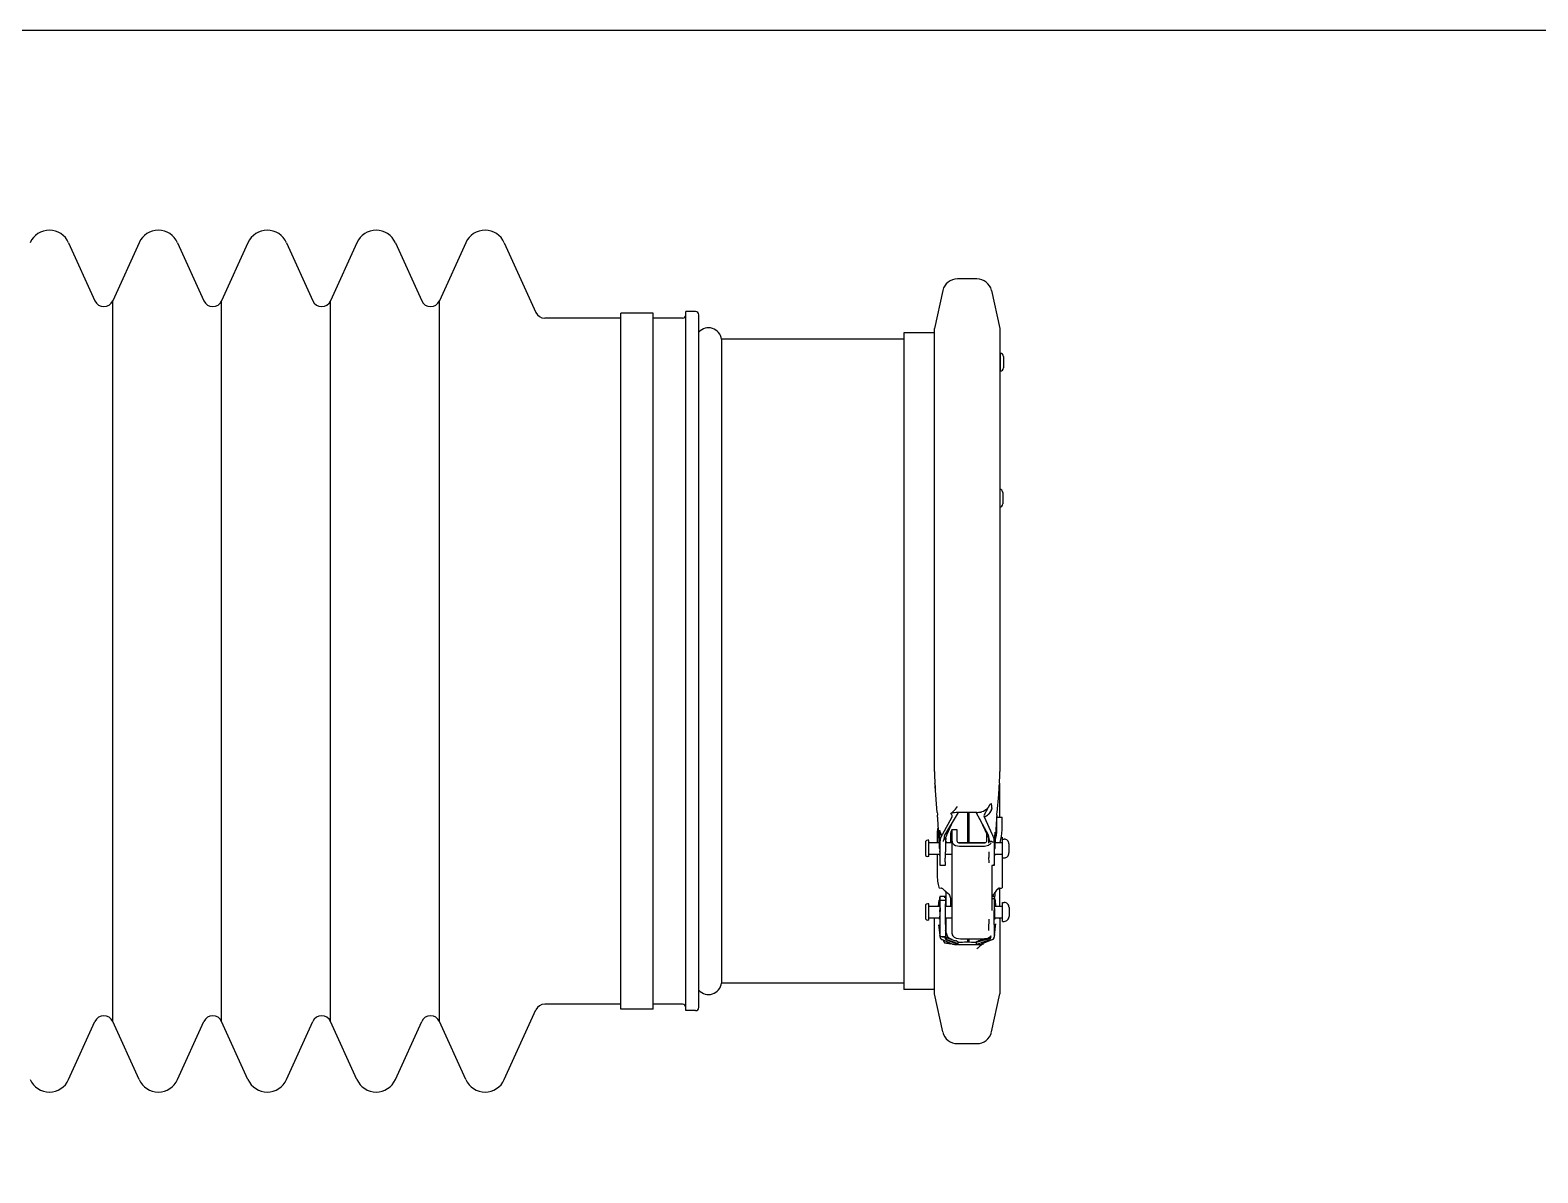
# Model space of a CAD drawing. Header units: millimetres. Extents: x 239 to 3500, y 0 to 2475.
# Drawn here: x 2291.2 to 2662.1, y 1354.4 to 1635.6 of the extents above; entities that cross this region are included whole.
import ezdxf

# ---------------------------------------------------------------- set-up
doc = ezdxf.new("R2010")
doc.units = ezdxf.units.MM
doc.header["$LTSCALE"] = 192.5
doc.layers.get('0').update_dxf_attribs({"linetype": 'CONTINUOUS'})

msp = doc.modelspace()

# ---------------------------------------------------------------- linework, layer by layer
at = {"linetype": 'Continuous'}
for p, q in [((2300.636, 1583.259), (2307.112, 1568.953)), ((2317.962, 1583.259), (2311.485, 1568.953)), ((2327.436, 1583.259), (2333.912, 1568.953)), ((2344.762, 1583.259), (2338.285, 1568.953)), ((2354.236, 1583.259), (2360.712, 1568.953)), ((2371.562, 1583.259), (2365.085, 1568.953)), ((2381.036, 1583.259), (2387.512, 1568.953)), ((2398.362, 1583.259), (2391.885, 1568.953)), ((2407.836, 1583.259), (2415.603, 1566.103)), ((2524.127, 1574.356), (2519.313, 1574.356)), ((2515.719, 1571.467), (2513.67, 1562.151)), ((2527.721, 1571.467), (2529.77, 1562.151)), ((2311.485, 1391.634), (2311.485, 1568.953)), ((2338.285, 1391.634), (2338.285, 1568.953)), ((2365.085, 1391.634), (2365.085, 1568.953)), ((2391.885, 1391.634), (2391.885, 1568.953)), ((2444.499, 1565.893), (2436.499, 1565.893)), ((2436.499, 1394.693), (2436.499, 1565.893)), ((2444.499, 1394.693), (2444.499, 1565.893)), ((2454.899, 1566.293), (2452.499, 1566.293)), ((2452.499, 1394.293), (2452.499, 1566.293)), ((2436.499, 1564.693), (2417.789, 1564.693)), ((2451.699, 1564.693), (2444.499, 1564.693)), ((2455.699, 1395.096), (2455.699, 1565.492)), ((2513.67, 1453.132), (2513.67, 1562.151)), ((2529.77, 1562.151), (2529.77, 1453.116)), ((2506.099, 1559.493), (2461.277, 1559.493)), ((2461.277, 1559.493), (2461.277, 1401.093)), ((2513.67, 1561.093), (2506.099, 1561.093)), ((2506.099, 1561.093), (2506.099, 1399.511)), ((2529.876, 1556.053), (2529.876, 1551.661)), ((2530.676, 1555.249), (2530.676, 1552.458)), ((2530.516, 1521.769), (2530.516, 1518.971)), ((2513.822, 1449.725), (2513.826, 1449.527)), ((2514.375, 1443.045), (2513.826, 1449.527)), ((2529.074, 1443.054), (2529.497, 1447.506)), ((2529.77, 1441.882), (2529.77, 1450.242)), ((2527.8, 1444.123), (2527.802, 1444.133)), ((2514.44, 1442.276), (2514.429, 1442.371)), ((2514.854, 1436.025), (2514.491, 1441.508)), ((2517.954, 1441.905), (2515.57, 1437.585)), ((2519.48, 1443.082), (2516.17, 1437.509)), ((2516.741, 1437.545), (2518.28, 1440.967)), ((2524.127, 1443.082), (2519.313, 1443.082)), ((2521.832, 1443.082), (2521.832, 1435.649)), ((2522.099, 1443.082), (2522.099, 1435.649)), ((2526.943, 1437.509), (2523.96, 1443.082)), ((2526.728, 1437.444), (2524.996, 1441.126)), ((2525.899, 1441.97), (2527.914, 1437.654)), ((2528.948, 1441.49), (2528.59, 1436.091)), ((2529.019, 1441.882), (2530.299, 1441.882)), ((2529.019, 1438.748), (2529.019, 1441.613)), ((2530.299, 1438.748), (2530.299, 1441.882)), ((2511.45, 1435.928), (2511.45, 1432.495)), ((2512.25, 1436.209), (2512.059, 1436.209)), ((2512.25, 1432.209), (2512.25, 1436.202)), ((2514.376, 1438.443), (2514.376, 1435.649)), ((2514.65, 1439.112), (2514.513, 1439.112)), ((2514.728, 1437.92), (2514.817, 1436.45)), ((2514.817, 1436.45), (2514.844, 1435.941)), ((2514.935, 1437.725), (2514.94, 1437.677)), ((2514.94, 1437.677), (2514.949, 1437.574)), ((2515.031, 1436.625), (2515.006, 1436.91)), ((2515.08, 1433.396), (2515.08, 1436.04)), ((2515.502, 1437.464), (2515.481, 1437.428)), ((2515.522, 1437.5), (2515.502, 1437.464)), ((2515.92, 1436.281), (2515.9, 1436.157)), ((2516.025, 1436.905), (2515.961, 1436.529)), ((2516.046, 1437.03), (2516.025, 1436.905)), ((2516.046, 1437.509), (2516.17, 1437.509)), ((2516.36, 1435.752), (2516.36, 1433.396)), ((2516.595, 1435.829), (2516.42, 1436.814)), ((2516.499, 1436.791), (2516.499, 1436.369)), ((2517.598, 1437.796), (2517.598, 1435.649)), ((2518.019, 1438.798), (2518.017, 1438.801)), ((2519.298, 1438.8), (2518.017, 1438.8)), ((2518.019, 1413.186), (2518.019, 1438.786)), ((2519.299, 1438.798), (2519.298, 1438.801)), ((2519.299, 1435.964), (2519.299, 1438.798)), ((2526.499, 1437.932), (2526.499, 1435.964)), ((2526.943, 1437.509), (2527.068, 1437.509)), ((2527.08, 1435.487), (2527.08, 1435.856)), ((2527.109, 1436.739), (2527.088, 1436.858)), ((2527.21, 1436.146), (2527.19, 1436.264)), ((2527.719, 1435.883), (2527.779, 1435.877)), ((2527.779, 1435.877), (2527.841, 1435.87)), ((2527.841, 1435.87), (2528.234, 1435.831)), ((2528.234, 1435.831), (2528.36, 1435.818)), ((2528.36, 1435.818), (2528.36, 1433.369)), ((2528.382, 1436.365), (2528.361, 1436.106)), ((2528.424, 1436.856), (2528.382, 1436.365)), ((2528.391, 1436.458), (2528.414, 1436.743)), ((2528.414, 1436.743), (2528.424, 1436.856)), ((2528.449, 1437.15), (2528.424, 1436.856)), ((2528.608, 1436.151), (2528.627, 1436.517)), ((2528.627, 1436.517), (2528.718, 1438.023)), ((2530.299, 1436.976), (2530.299, 1435.649)), ((2530.41, 1436.529), (2530.81, 1436.529)), ((2530.41, 1431.889), (2530.41, 1436.529)), ((2512.25, 1432.209), (2512.059, 1432.209)), ((2512.25, 1435.649), (2514.853, 1435.649)), ((2512.25, 1432.769), (2514.979, 1432.769)), ((2514.376, 1432.769), (2514.376, 1427.007)), ((2514.958, 1434.05), (2514.962, 1433.914)), ((2514.962, 1433.914), (2514.964, 1433.853)), ((2514.964, 1433.853), (2514.966, 1433.757)), ((2514.966, 1433.757), (2514.97, 1433.593)), ((2514.976, 1433.3), (2514.979, 1433.162)), ((2514.979, 1433.162), (2514.986, 1432.818)), ((2514.986, 1432.819), (2514.986, 1432.769)), ((2514.993, 1432.498), (2514.993, 1432.525)), ((2514.994, 1432.43), (2514.993, 1432.498)), ((2516.358, 1432.769), (2518.019, 1432.769)), ((2516.36, 1435.649), (2518.019, 1435.649)), ((2519.516, 1435.649), (2526.282, 1435.649)), ((2525.699, 1435.498), (2520.099, 1435.498)), ((2520.099, 1434.754), (2525.699, 1434.754)), ((2528.447, 1432.502), (2528.446, 1432.429)), ((2528.453, 1432.767), (2528.461, 1433.162)), ((2528.461, 1433.162), (2528.464, 1433.3)), ((2528.464, 1433.3), (2528.468, 1433.509)), ((2528.468, 1433.509), (2528.47, 1433.596)), ((2528.47, 1433.596), (2528.474, 1433.76)), ((2528.474, 1433.76), (2528.476, 1433.855)), ((2528.476, 1433.855), (2528.478, 1433.915)), ((2528.478, 1433.915), (2528.482, 1434.057)), ((2528.552, 1432.769), (2530.41, 1432.769)), ((2528.561, 1435.649), (2530.41, 1435.649)), ((2530.299, 1432.769), (2530.299, 1424.479)), ((2532.01, 1435.328), (2532.01, 1433.093)), ((2516.338, 1430), (2515.058, 1430)), ((2527.104, 1430.847), (2527.102, 1430.979)), ((2527.105, 1430.698), (2527.104, 1430.847)), ((2528.382, 1429.973), (2527.779, 1429.973)), ((2527.779, 1429.973), (2527.779, 1418.902)), ((2530.41, 1431.889), (2530.81, 1431.889)), ((2514.707, 1420.029), (2514.861, 1421.464)), ((2514.896, 1424.476), (2515.341, 1424.467)), ((2516.306, 1422.381), (2515.026, 1422.381)), ((2515.08, 1421.486), (2516.36, 1421.486)), ((2516.499, 1423.54), (2516.499, 1420.029)), ((2517.598, 1421.935), (2517.598, 1420.029)), ((2528.412, 1422.399), (2527.779, 1422.399)), ((2528.36, 1421.784), (2527.779, 1421.784)), ((2528.508, 1423.378), (2528.508, 1422.399)), ((2528.577, 1421.482), (2528.733, 1420.029)), ((2529.77, 1420.029), (2529.77, 1424.466)), ((2530.425, 1420.909), (2530.825, 1420.909)), ((2530.425, 1416.269), (2530.425, 1420.909)), ((2511.465, 1420.308), (2511.465, 1416.871)), ((2512.265, 1420.589), (2512.074, 1420.589)), ((2512.265, 1416.589), (2512.265, 1420.575)), ((2512.265, 1420.029), (2514.957, 1420.029)), ((2512.265, 1417.149), (2514.979, 1417.149)), ((2516.333, 1417.149), (2518.019, 1417.149)), ((2516.344, 1420.029), (2518.019, 1420.029)), ((2516.499, 1417.149), (2516.499, 1413.676)), ((2528.382, 1419.396), (2528.385, 1419.134)), ((2528.385, 1419.134), (2528.386, 1418.912)), ((2528.461, 1417.543), (2528.459, 1417.619)), ((2528.461, 1417.149), (2530.425, 1417.149)), ((2528.483, 1420.029), (2530.425, 1420.029)), ((2532.025, 1419.709), (2532.025, 1417.47)), ((2512.265, 1416.589), (2512.074, 1416.589)), ((2513.67, 1398.401), (2513.67, 1415.979)), ((2514.685, 1415.415), (2514.91, 1413.538)), ((2515.08, 1412.505), (2515.08, 1414.007)), ((2516.36, 1414.007), (2516.36, 1412.482)), ((2516.857, 1412.661), (2516.391, 1413.981)), ((2527.104, 1416.516), (2527.105, 1416.765)), ((2528.36, 1413.99), (2528.36, 1412.373)), ((2528.371, 1415.29), (2528.369, 1415.087)), ((2528.374, 1415.533), (2528.371, 1415.29)), ((2528.505, 1413.437), (2528.5, 1413.402)), ((2528.553, 1413.807), (2528.56, 1413.87)), ((2529.77, 1415.969), (2529.77, 1398.401)), ((2530.425, 1416.269), (2530.825, 1416.269)), ((2514.972, 1413.125), (2515.017, 1412.806)), ((2515.017, 1412.806), (2515.01, 1412.851)), ((2515.079, 1412.34), (2515.073, 1412.387)), ((2515.206, 1412.498), (2515.08, 1412.505)), ((2515.599, 1412.473), (2515.206, 1412.498)), ((2517.541, 1410.908), (2515.526, 1411.775)), ((2515.721, 1412.466), (2515.599, 1412.473)), ((2516.337, 1412.449), (2516.362, 1412.22)), ((2516.362, 1412.22), (2516.359, 1412.278)), ((2516.496, 1411.785), (2516.372, 1411.785)), ((2516.496, 1411.785), (2519.48, 1410.542)), ((2516.707, 1412.205), (2518.875, 1411.501)), ((2516.712, 1411.834), (2519.48, 1410.787)), ((2516.916, 1412.453), (2516.921, 1412.445)), ((2516.927, 1412.437), (2516.933, 1412.428)), ((2516.94, 1412.419), (2516.947, 1412.408)), ((2516.955, 1412.398), (2516.962, 1412.386)), ((2516.962, 1412.386), (2516.989, 1412.347)), ((2519.48, 1410.542), (2519.48, 1411.16)), ((2519.48, 1410.542), (2524.127, 1410.542)), ((2520.099, 1411.976), (2525.699, 1411.976)), ((2521.832, 1411.976), (2521.832, 1411.237)), ((2522.099, 1411.976), (2522.099, 1411.237)), ((2526.699, 1411.86), (2523.96, 1411.095)), ((2523.96, 1410.542), (2527.269, 1411.785)), ((2523.96, 1411.143), (2523.96, 1410.542)), ((2526.701, 1412.012), (2524.567, 1411.461)), ((2525.486, 1410.843), (2527.87, 1411.775)), ((2526.329, 1411.173), (2526.27, 1411.15)), ((2527.393, 1411.785), (2527.269, 1411.785)), ((2527.56, 1412.375), (2527.57, 1412.411)), ((2527.898, 1411.786), (2527.908, 1411.79)), ((2527.948, 1411.807), (2527.959, 1411.812)), ((2528.355, 1412.291), (2528.36, 1412.373)), ((2528.447, 1413.02), (2528.432, 1412.912)), ((2528.434, 1412.924), (2528.482, 1413.265)), ((2528.44, 1412.904), (2528.462, 1413.062)), ((2528.462, 1413.062), (2528.502, 1413.351)), ((2506.099, 1401.093), (2461.277, 1401.093)), ((2513.67, 1399.493), (2506.099, 1399.493)), ((2436.499, 1395.893), (2417.789, 1395.893)), ((2451.699, 1395.893), (2444.499, 1395.893)), ((2515.719, 1389.086), (2513.67, 1398.401)), ((2527.721, 1389.085), (2529.77, 1398.401)), ((2300.636, 1377.328), (2307.112, 1391.634)), ((2317.962, 1377.328), (2311.485, 1391.634)), ((2327.436, 1377.328), (2333.912, 1391.634)), ((2344.762, 1377.328), (2338.285, 1391.634)), ((2354.236, 1377.328), (2360.712, 1391.634)), ((2371.562, 1377.328), (2365.085, 1391.634)), ((2381.036, 1377.328), (2387.512, 1391.634)), ((2398.362, 1377.328), (2391.885, 1391.634)), ((2407.836, 1377.328), (2415.603, 1394.483)), ((2444.499, 1394.693), (2436.499, 1394.693)), ((2454.899, 1394.293), (2452.499, 1394.293)), ((2519.313, 1386.196), (2524.127, 1386.196))]:
    msp.add_line(p, q, dxfattribs=at)
msp.add_lwpolyline([(1919.569, 1635.564), (3178.721, 1635.564), (3178.721, 153.229), (1919.569, 153.229)], close=True)
for points in [[(2513.879, 1448.865), (2513.889, 1448.77), (2513.902, 1448.63)], [(2527.787, 1444.056), (2527.789, 1444.066), (2527.791, 1444.075)], [(2527.794, 1444.095), (2527.796, 1444.104), (2527.798, 1444.114)], [(2525.005, 1441.13), (2524.95, 1441.235), (2524.893, 1441.348), (2524.837, 1441.465), (2524.831, 1441.477)], [(2515.57, 1437.585), (2515.56, 1437.569), (2515.551, 1437.552), (2515.542, 1437.534), (2515.532, 1437.517)], [(2516.138, 1437.451), (2516.13, 1437.433), (2516.12, 1437.41), (2516.113, 1437.392), (2516.111, 1437.382), (2516.112, 1437.376), (2516.116, 1437.376)], [(2516.152, 1437.465), (2516.149, 1437.465), (2516.144, 1437.46), (2516.138, 1437.451)], [(2526.961, 1437.474), (2526.958, 1437.475), (2526.958, 1437.469)], [(2526.988, 1437.39), (2526.993, 1437.385), (2526.994, 1437.387), (2526.992, 1437.397), (2526.985, 1437.418), (2526.974, 1437.445), (2526.965, 1437.466), (2526.961, 1437.474)], [(2514.993, 1432.424), (2515.009, 1431.902), (2515.021, 1431.435)], [(2528.43, 1431.87), (2528.433, 1432.001), (2528.446, 1432.424)], [(2514.91, 1413.538), (2514.935, 1413.339), (2514.961, 1413.143), (2514.987, 1412.958), (2515.017, 1412.742)], [(2528.502, 1413.351), (2528.522, 1413.503), (2528.542, 1413.658), (2528.779, 1415.629)], [(2516.451, 1411.814), (2516.447, 1411.815), (2516.446, 1411.814), (2516.448, 1411.812), (2516.455, 1411.807), (2516.466, 1411.8), (2516.475, 1411.795), (2516.479, 1411.793)], [(2516.479, 1411.793), (2516.482, 1411.793), (2516.481, 1411.794)], [(2516.933, 1412.456), (2516.924, 1412.479), (2516.888, 1412.576), (2516.857, 1412.661)], [(2516.897, 1412.479), (2516.896, 1412.479), (2516.897, 1412.479), (2516.898, 1412.477), (2516.9, 1412.474), (2516.903, 1412.47), (2516.907, 1412.465), (2516.911, 1412.459)], [(2518.045, 1411.77), (2518.005, 1411.783), (2517.961, 1411.798), (2517.912, 1411.816), (2517.858, 1411.835), (2517.802, 1411.857), (2517.743, 1411.881), (2517.682, 1411.907), (2517.621, 1411.935), (2517.561, 1411.965), (2517.502, 1411.997), (2517.443, 1412.03), (2517.383, 1412.066), (2517.323, 1412.105), (2517.268, 1412.142), (2517.217, 1412.179), (2517.17, 1412.216), (2517.127, 1412.25), (2517.088, 1412.283), (2517.054, 1412.314), (2517.024, 1412.342), (2516.998, 1412.367), (2516.976, 1412.389), (2516.958, 1412.409), (2516.942, 1412.426), (2516.93, 1412.44), (2516.919, 1412.452), (2516.911, 1412.461), (2516.905, 1412.468), (2516.901, 1412.473), (2516.898, 1412.477), (2516.898, 1412.477)], [(2521.645, 1411.237), (2521.648, 1411.235), (2521.652, 1411.233), (2521.655, 1411.23), (2521.658, 1411.228), (2521.661, 1411.225), (2521.664, 1411.223), (2521.666, 1411.22), (2521.669, 1411.217), (2521.671, 1411.214)], [(2526.1, 1412.002), (2526.092, 1411.997), (2526.058, 1411.975), (2526.022, 1411.953), (2525.984, 1411.93), (2525.944, 1411.908), (2525.903, 1411.885), (2525.859, 1411.862), (2525.815, 1411.84), (2525.77, 1411.819)], [(2527.288, 1411.795), (2527.291, 1411.795), (2527.296, 1411.796), (2527.302, 1411.799), (2527.31, 1411.803), (2527.32, 1411.809), (2527.327, 1411.813), (2527.329, 1411.816), (2527.328, 1411.817), (2527.324, 1411.817)], [(2527.87, 1411.775), (2527.88, 1411.779), (2527.889, 1411.782)], [(2527.918, 1411.794), (2527.928, 1411.798), (2527.938, 1411.803)]]:
    msp.add_lwpolyline(points, dxfattribs=at)
for centre, radius, start, end in [((2295.899, 1581.115), 5.2, 24.36813, 155.61755), ((2322.699, 1581.115), 5.2, 24.36813, 155.61755), ((2349.499, 1581.115), 5.2, 24.36813, 155.61755), ((2376.299, 1581.115), 5.2, 24.36813, 155.61755), ((2403.099, 1581.115), 5.2, 24.36813, 155.61755), ((2519.313, 1570.676), 3.68, 90, 166.47737), ((2524.127, 1570.676), 3.68, 13.53635, 90), ((2309.299, 1569.943), 2.4, 204.38022, 335.595), ((2336.099, 1569.943), 2.4, 204.38022, 335.595), ((2362.899, 1569.943), 2.4, 204.38022, 335.595), ((2389.699, 1569.943), 2.4, 204.38022, 335.595), ((2417.789, 1567.093), 2.4, 204.3798, 269.98185), ((2454.899, 1565.493), 0.8, 0.11966, 90), ((2451.699, 1565.493), 0.8, 270, 359.84445), ((2458.099, 1559.118), 3.2, 6.73725, 138.59184), ((2529.876, 1555.253), 0.8, 359.93447, 90), ((2529.876, 1552.453), 0.8, 270, 0.04242), ((2529.716, 1521.77), 0.8, 359.99807, 90), ((2529.716, 1518.97), 0.8, 270, 359.97484), ((2548.358, 1453.178), 34.688, 180.07945, 184.90236), ((2495.115, 1453.162), 34.655, 355.16622, 359.92168), ((2511.964, 1449.909), 1.85, 6.12809, 9.41172), ((2522.818, 1449.927), 9.001, 182.55073, 184.10656), ((2524.283, 1450.037), 10.47, 184.13209, 186.42943), ((2499.901, 1450.352), 29.733, 354.50659, 356.82919), ((2504.582, 1450.07), 25.044, 356.88271, 357.58664), ((2506.83, 1449.981), 22.794, 357.57205, 359.31668), ((2524.135, 1449.095), 6.012, 269.92097, 278.89487), ((2524.195, 1448.706), 5.619, 278.89987, 281.58956), ((2510.335, 1452.942), 18.725, 330.46658, 333.02404), ((2523.952, 1446.417), 3.619, 320.39898, 325.47402), ((2523.652, 1446.624), 3.983, 325.47833, 330.26102), ((2509.991, 1453.112), 19.108, 333.03747, 333.44122), ((2509.762, 1453.227), 19.364, 333.44025, 333.85314), ((2523.274, 1446.839), 4.418, 330.26222, 334.74174), ((2509.787, 1453.215), 19.337, 333.85308, 334.70931), ((2525.208, 1444.541), 2.618, 320.87966, 335.67269), ((2526.088, 1447.201), 2.539, 297.73942, 299.03561), ((2526.118, 1447.15), 2.48, 297.67048, 298.99855), ((2527.013, 1445.852), 0.898, 313.17697, 315.88376), ((2531.286, 1445.182), 3.628, 179.30281, 181.60796), ((2531.35, 1445.184), 3.692, 181.16304, 182.45872), ((2531.372, 1445.184), 3.714, 181.6052, 183.21695), ((2531.494, 1445.192), 3.837, 182.49581, 190.35731), ((2531.578, 1445.205), 3.921, 187.97746, 195.7333), ((2435.754, 1436.318), 78.907, 3.77105, 4.41642), ((2524.915, 1444.862), 3.053, 288.89359, 307.32229), ((2524.78, 1445.14), 3.36, 299.59468, 301.43264), ((2525.038, 1444.712), 2.86, 301.49299, 307.18133), ((2525.19, 1444.557), 2.642, 320.8976, 322.8097), ((2604.122, 1436.545), 75.336, 175.57197, 176.23684), ((2512.059, 1435.409), 0.8, 90, 139.57654), ((2537.474, 1436.656), 22.636, 182.26502, 182.54604), ((2462.624, 1432.811), 52.542, 5.89851, 6.14021), ((2467.716, 1433.337), 47.423, 5.30978, 6.16645), ((2508.732, 1435.331), 6.162, 4.7162, 5.30982), ((2504.756, 1435.001), 10.152, 4.29797, 4.72695), ((2499.846, 1434.632), 15.076, 3.87941, 4.29817), ((2467.438, 1433.306), 47.702, 5.32048, 5.90123), ((2519.098, 1439.412), 4.244, 189.25737, 190.3777), ((2413.814, 1428.48), 101.543, 4.75689, 5.13777), ((2920.673, 1470.664), 407.069, 184.75765, 184.87924), ((2516.62, 1438.838), 1.697, 199.97962, 203.90176), ((2516.52, 1438.803), 1.591, 200.00534, 204.1879), ((2516.572, 1438.818), 1.646, 203.91831, 207.34089), ((2516.856, 1438.953), 1.96, 204.16893, 206.6375), ((2517.518, 1439.287), 2.701, 206.66584, 208.82558), ((2518.47, 1439.81), 3.787, 207.50016, 208.8133), ((2519.206, 1440.218), 4.629, 208.84066, 210.78703), ((2537.377, 1450.814), 25.664, 210.34622, 211.07656), ((2560.788, 1464.876), 52.972, 211.03226, 211.20862), ((2506.012, 1437.665), 10.002, 349.91331, 350.61713), ((2491.755, 1440.022), 24.453, 350.61624, 350.90702), ((2553.434, 1430.15), 38.012, 170.33968, 170.71923), ((2518.36, 1436.228), 2.002, 176.98372, 180.36136), ((2519.258, 1436.004), 2.932, 154.14539, 156.60903), ((2507.775, 1441.577), 9.831, 334.10961, 335.78726), ((2519.143, 1437.796), 1.544, 172.40158, 180.01537), ((2535.906, 1441.763), 10.143, 205.19984, 206.41412), ((2524.264, 1435.982), 2.855, 24.01637, 26.38546), ((2524.472, 1436.073), 2.629, 18.92377, 24.0547), ((2524.695, 1436.15), 2.392, 12.99982, 18.90749), ((2524.885, 1436.193), 2.198, 6.73136, 13.00859), ((2525.116, 1436.22), 1.965, 359.80453, 6.75001), ((2470.472, 1427.053), 57.459, 9.82592, 9.94679), ((2499.622, 1431.684), 27.946, 9.43279, 9.67844), ((2526.865, 1426.562), 9.36, 85.41493, 87.6446), ((2526.907, 1427.238), 8.682, 84.92175, 85.33555), ((2526.596, 1423.768), 12.166, 84.41864, 84.90871), ((2525.807, 1415.648), 20.325, 84.25504, 84.43168), ((2538.287, 1537.253), 101.92, 264.11717, 264.36957), ((2536.34, 1441.597), 9.303, 205.07684, 206.67369), ((2524.688, 1435.765), 3.727, 23.81873, 26.36886), ((2524.878, 1435.849), 3.519, 21.16552, 23.81957), ((2525.702, 1436.081), 2.661, 6.52131, 9.64224), ((2585.032, 1435.819), 56.672, 179.70997, 180.00075), ((2639.118, 1427.592), 111.081, 175.06252, 175.21599), ((2592.35, 1431.659), 64.137, 174.68111, 175.08835), ((2589.341, 1431.895), 61.119, 174.64009, 175.06523), ((2573.413, 1433.384), 45.121, 174.09301, 174.63299), ((2570.59, 1433.659), 42.284, 174.35653, 174.64555), ((2572.322, 1433.487), 44.026, 174.0805, 174.3561), ((2575.286, 1433.18), 47.005, 173.83984, 174.08025), ((2571.621, 1433.565), 43.32, 173.82658, 174.08731), ((2544.07, 1434.598), 15.553, 175.77684, 176.1163), ((2539.488, 1434.938), 10.958, 175.35106, 175.78197), ((2534.557, 1435.343), 6.011, 174.54531, 175.3872), ((2530.81, 1435.329), 1.2, 359.98832, 90), ((2512.059, 1433.009), 0.8, 220.42346, 270), ((2495.225, 1434.316), 19.708, 3.63903, 3.88739), ((2482.72, 1433.55), 32.236, 2.55751, 3.58736), ((2464.525, 1432.699), 50.451, 2.05766, 2.60071), ((2450.605, 1432.196), 64.38, 1.65033, 2.06006), ((2407.937, 1431.1), 107.062, 1.17753, 1.33407), ((2478.122, 1431.779), 36.879, 1.35806, 1.53367), ((2485.32, 1431.95), 29.678, 1.2148, 1.35763), ((2492.263, 1432.097), 22.734, 1.07903, 1.21505), ((2388.09, 1433.504), 126.99, 359.32533, 359.95124), ((2123.651, 1436.652), 392.727, 359.16632, 359.32254), ((2390.422, 1433.497), 125.938, 359.32272, 359.95385), ((2520.099, 1438.286), 3.532, 265.47335, 269.99322), ((2526.061, 1437.034), 2.222, 294.48656, 297.3741), ((2654.519, 1433.476), 127.439, 180.04787, 180.67157), ((2526.753, 1436.119), 1.065, 321.15344, 323.55977), ((2526.804, 1436.081), 1.001, 323.55566, 326.65871), ((2655.2, 1433.472), 126.841, 180.0464, 180.67304), ((2549.94, 1432.123), 21.497, 178.76147, 178.98988), ((2559.151, 1431.927), 30.71, 178.61877, 178.76752), ((2565.804, 1431.767), 37.364, 178.46777, 178.6193), ((2584.808, 1432.458), 56.348, 177.42642, 178.37352), ((2566.549, 1433.258), 38.072, 176.94682, 177.39536), ((2553.811, 1433.954), 25.315, 176.15402, 176.98427), ((2530.81, 1433.089), 1.2, 270, 0.00975), ((2545.929, 1430.706), 17.569, 181.0351, 181.30907), ((2804.944, 1435.194), 276.594, 180.66541, 180.79453), ((2521.004, 1430.198), 7.385, 359.031, 359.75989), ((2531.347, 1421.101), 3.625, 151.75842, 153.25914), ((2522.778, 1421.144), 5.797, 8.95773, 9.38112), ((2510.502, 1419.538), 18.179, 6.14011, 6.30628), ((2530.825, 1419.709), 1.2, 359.99678, 90), ((2512.074, 1419.789), 0.8, 90, 139.57654), ((2521.886, 1419.476), 7.003, 174.48954, 175.45043), ((2506.516, 1417.464), 8.458, 357.03212, 357.8575), ((2498.509, 1417.764), 16.471, 357.8544, 358.50081), ((2485.603, 1418.109), 29.381, 358.48704, 358.89549), ((2511.615, 1420.042), 3.372, 2.81575, 3.56753), ((2509.792, 1419.953), 5.197, 2.07918, 2.81067), ((2506.185, 1419.824), 8.805, 1.34633, 2.06682), ((2387.802, 1419.473), 127.193, 359.59498, 359.82194), ((2705.613, 1417.757), 190.562, 179.45269, 179.72631), ((2350.801, 1417.925), 177.588, 359.51758, 359.99661), ((2348.407, 1417.834), 179.982, 0.18548, 0.34323), ((2366.021, 1417.889), 162.368, 0.00909, 0.18603), ((2608.164, 1419.336), 79.719, 179.9408, 180.18599), ((2628.891, 1419.27), 100.445, 180.10971, 180.94189), ((2532.023, 1420.031), 3.57, 176.53248, 177.29258), ((2557.892, 1418.11), 29.437, 181.10494, 181.51263), ((2544.924, 1417.764), 16.464, 181.49875, 182.14593), ((2526.197, 1416.521), 3.549, 7.7594, 10.21088), ((2530.825, 1417.469), 1.2, 270, 0.00228), ((2512.074, 1417.389), 0.8, 220.42346, 270), ((2552.039, 1418.133), 37.405, 186.66759, 186.86152), ((2548.012, 1417.651), 33.348, 186.64839, 187.51977), ((2519.356, 1417.402), 4.479, 184.781, 185.48201), ((2518.02, 1417.273), 3.136, 185.47775, 186.3102), ((2549.061, 1417.775), 34.405, 186.86114, 187.08042), ((2545.908, 1417.383), 31.228, 187.08027, 187.52554), ((2059.159, 1420.648), 467.962, 359.31918, 359.49411), ((2236.005, 1418.91), 292.389, 359.33819, 359.51401), ((2495.751, 1417.843), 33.049, 352.0377, 352.33985), ((2495.719, 1417.832), 33.079, 352.36634, 353.21107), ((2499.055, 1417.388), 29.714, 352.35912, 352.71261), ((2492.919, 1418.174), 35.9, 352.7111, 353.01356), ((2525.309, 1417.285), 3.248, 353.75703, 354.60969), ((2486.175, 1418.998), 42.694, 353.10121, 353.27813), ((2492.601, 1418.208), 36.22, 353.20193, 353.32862), ((2548.969, 1417.789), 34.315, 187.5288, 187.72162), ((2544.765, 1417.249), 30.077, 187.56892, 187.8805), ((2554.458, 1418.534), 39.855, 187.72261, 187.88434), ((2601.389, 1425.075), 87.239, 187.91126, 188.05494), ((2497.486, 1412.5), 17.594, 359.47916, 0.01773), ((2515.671, 1412.334), 0.592, 179.40304, 187.3778), ((2515.627, 1412.328), 0.548, 187.41381, 193.54335), ((2505.217, 1248.113), 164.688, 86.38566, 86.54138), ((2515.766, 1412.53), 0.786, 237.42253, 239.89105), ((2515.804, 1412.595), 0.862, 239.90369, 243.03941), ((2516.343, 1413.671), 2.065, 243.22321, 246.68956), ((2517.323, 1440.37), 27.95, 266.46214, 266.67946), ((2516.734, 1430.254), 17.817, 266.68837, 266.88219), ((2516.53, 1426.509), 14.066, 266.88188, 267.13658), ((2518.215, 1412.594), 2.589, 201.93159, 208.91751), ((2516.574, 1427.653), 15.211, 267.18581, 268.55615), ((2518.274, 1412.624), 2.655, 207.87245, 211.74977), ((2518.314, 1412.649), 2.703, 210.62804, 213.66123), ((2518.333, 1412.66), 2.725, 212.3381, 217.43773), ((2518.386, 1412.699), 2.79, 215.55303, 217.42388), ((2529.119, 1488.203), 78.278, 260.47834, 260.72779), ((2503.047, 1408.571), 13.703, 16.1302, 16.43091), ((2517.583, 1412.545), 1.355, 204.60253, 206.6383), ((2517.562, 1413.142), 1.296, 207.89363, 220.7125), ((2518.527, 1414.535), 3.75, 240.39069, 245.06837), ((2518.732, 1414.972), 4.234, 245.05079, 249.3062), ((2518.868, 1415.331), 4.617, 249.29567, 253.29793), ((2518.513, 1414.219), 3.45, 252.20238, 253.64607), ((2513.236, 1386.765), 24.39, 78.45887, 79.66805), ((2519.263, 1416.277), 5.731, 258.45119, 261.08787), ((2530.55, 1403.443), 8.826, 133.29182, 136.70112), ((2538.769, 1325.633), 86.1, 98.7177, 99.09695), ((2529.008, 1405.188), 6.452, 120.6462, 122.23174), ((2526.626, 1412.38), 0.516, 292.18378, 298.6483), ((2526.656, 1412.327), 0.455, 298.65191, 305.62948), ((2526.658, 1412.275), 0.424, 346.299, 354.01182), ((2526.661, 1413.417), 1.185, 315.16635, 321.0803), ((2536.628, 1409.814), 9.422, 163.77466, 163.99916), ((2526.763, 1413.333), 1.052, 321.13396, 324.56248), ((2527.783, 1412.364), 0.577, 345.30543, 352.77493), ((2569.919, 1407.158), 41.884, 172.68905, 172.84817), ((2571.124, 1407.016), 43.097, 172.12011, 172.3591), ((2443.729, 1425.04), 85.567, 351.92465, 352.13597), ((2494.803, 1417.961), 34.005, 352.17664, 352.29412), ((2458.099, 1401.469), 3.2, 221.40816, 353.26275), ((2417.789, 1393.493), 2.4, 90.01815, 155.62018), ((2451.699, 1395.093), 0.8, 0.15545, 90), ((2454.899, 1395.093), 0.8, 270, 359.88033), ((2309.299, 1390.644), 2.4, 24.405, 155.61981), ((2336.099, 1390.644), 2.4, 24.405, 155.61981), ((2362.899, 1390.644), 2.4, 24.405, 155.61981), ((2389.699, 1390.644), 2.4, 24.405, 155.61981), ((2519.313, 1389.876), 3.68, 193.53635, 270), ((2524.127, 1389.876), 3.68, 270, 346.47737), ((2295.899, 1379.472), 5.2, 204.38246, 335.63187), ((2322.699, 1379.472), 5.2, 204.38246, 335.63187), ((2349.499, 1379.472), 5.2, 204.38246, 335.63187), ((2376.299, 1379.472), 5.2, 204.38246, 335.63187), ((2403.099, 1379.472), 5.2, 204.38246, 335.63187)]:
    msp.add_arc(centre, radius, start, end, dxfattribs=at)
for centre, major_axis, ratio, start_param, end_param in [((2514.705, 1437.512), (-0.197, 1.6), 0.165126, -0.3762918, 0.9297898), ((2518.946, 1436.39), (0, 2.781), 0.8629808, -4.50925, -4.4425178), ((2522.619, 1438.748), (0, 7.416), 0.8629808, -1.9070516, -1.5707963), ((2522.619, 1438.748), (0, 8.899), 0.8629808, 4.3566827, 4.712389), ((2514.705, 1426.076), (-0.197, 1.6), 0.165126, 0.9297898, 3.1176803), ((2522.619, 1424.479), (7.68, 0), 0.004379, -0.4111393, 0)]:
    msp.add_ellipse(centre, major_axis=major_axis, ratio=ratio, start_param=start_param, end_param=end_param, dxfattribs=at)
for points in [[(2513.822, 1449.725), (2513.819, 1449.853), (2513.817, 1449.98), (2513.803, 1450.106)], [(2529.647, 1450.242), (2529.632, 1450.065), (2529.618, 1449.888), (2529.631, 1449.712)], [(2517.721, 1442.814), (2517.92, 1442.975), (2518.108, 1443.147), (2518.299, 1443.317)], [(2518.299, 1443.317), (2518.693, 1443.668), (2519.019, 1444.095), (2519.313, 1444.533)], [(2526.741, 1444.111), (2526.383, 1443.679), (2525.874, 1443.314), (2525.324, 1443.201)], [(2527.295, 1442.959), (2527.537, 1443.279), (2527.705, 1443.664), (2527.787, 1444.056)], [(2527.628, 1445.197), (2527.537, 1445.111), (2527.43, 1445.042), (2527.32, 1444.981)], [(2527.627, 1445.196), (2527.536, 1445.111), (2527.43, 1445.042), (2527.32, 1444.981)], [(2527.803, 1444.142), (2527.761, 1443.909), (2527.691, 1443.678), (2527.594, 1443.462)], [(2514.375, 1443.045), (2514.394, 1442.822), (2514.411, 1442.599), (2514.429, 1442.376)], [(2518.284, 1442.935), (2518.096, 1442.894), (2517.909, 1442.853), (2517.721, 1442.814)], [(2518.982, 1443.062), (2518.747, 1443.035), (2518.515, 1442.985), (2518.284, 1442.935)], [(2519.313, 1443.082), (2519.203, 1443.082), (2519.092, 1443.075), (2518.982, 1443.062)], [(2525.899, 1441.97), (2525.978, 1442.009), (2526.063, 1442.034), (2526.144, 1442.068)], [(2526.766, 1442.433), (2526.941, 1442.566), (2527.102, 1442.72), (2527.24, 1442.89)], [(2527.239, 1442.889), (2527.101, 1442.719), (2526.94, 1442.566), (2526.766, 1442.433)], [(2529.01, 1442.362), (2528.996, 1442.247), (2528.983, 1442.132), (2528.97, 1442.017)], [(2529.011, 1442.376), (2529.032, 1442.602), (2529.052, 1442.828), (2529.074, 1443.054)], [(2514.909, 1438.729), (2514.938, 1438.57), (2514.97, 1438.41), (2515.025, 1438.258)], [(2515.025, 1438.258), (2514.979, 1438.384), (2514.948, 1438.515), (2514.923, 1438.647)], [(2515.006, 1436.91), (2514.983, 1437.183), (2514.96, 1437.456), (2514.935, 1437.729)], [(2515.481, 1437.428), (2515.24, 1437.011), (2515.078, 1436.522), (2515.08, 1436.04)], [(2515.481, 1437.428), (2515.407, 1437.573), (2515.313, 1437.708), (2515.23, 1437.849)], [(2516.116, 1437.376), (2516.086, 1437.262), (2516.065, 1437.147), (2516.048, 1437.03)], [(2516.358, 1436.216), (2516.359, 1436.063), (2516.361, 1435.91), (2516.359, 1435.757)], [(2516.361, 1436.334), (2516.376, 1436.62), (2516.453, 1436.905), (2516.566, 1437.168)], [(2526.485, 1435.879), (2526.457, 1435.792), (2526.388, 1435.718), (2526.313, 1435.665)], [(2527.068, 1436.978), (2527.044, 1437.112), (2527.033, 1437.254), (2526.972, 1437.376)], [(2527.08, 1435.856), (2527.08, 1435.976), (2527.08, 1436.095), (2527.081, 1436.214)], [(2527.17, 1436.382), (2527.15, 1436.501), (2527.129, 1436.62), (2527.109, 1436.739)], [(2527.249, 1435.914), (2527.235, 1435.991), (2527.222, 1436.068), (2527.21, 1436.146)], [(2527.249, 1435.914), (2527.406, 1435.909), (2527.563, 1435.901), (2527.718, 1435.876)], [(2528.325, 1436.526), (2528.29, 1436.729), (2528.233, 1436.928), (2528.159, 1437.119)], [(2528.361, 1436.106), (2528.361, 1436.198), (2528.356, 1436.291), (2528.345, 1436.383)], [(2526.313, 1435.665), (2526.139, 1435.544), (2525.911, 1435.498), (2525.699, 1435.498)], [(2525.699, 1434.754), (2526.135, 1434.754), (2526.585, 1434.831), (2526.982, 1435.012)], [(2527.083, 1435.061), (2527.181, 1435.111), (2527.275, 1435.17), (2527.362, 1435.237)], [(2527.362, 1435.237), (2527.443, 1435.3), (2527.518, 1435.371), (2527.583, 1435.451)], [(2516.359, 1423.67), (2516.199, 1423.821), (2516.039, 1423.973), (2515.878, 1424.124)], [(2517.175, 1422.927), (2516.901, 1423.172), (2516.628, 1423.419), (2516.359, 1423.67)], [(2517.175, 1422.927), (2517.307, 1422.808), (2517.411, 1422.655), (2517.481, 1422.492)], [(2517.481, 1422.492), (2517.556, 1422.318), (2517.598, 1422.125), (2517.598, 1421.935)], [(2528.577, 1423.473), (2528.421, 1423.264), (2528.276, 1423.046), (2528.153, 1422.816)], [(2528.571, 1421.534), (2528.552, 1421.706), (2528.531, 1421.877), (2528.505, 1422.047)], [(2528.966, 1423.948), (2528.828, 1423.796), (2528.699, 1423.637), (2528.577, 1423.473)], [(2515.181, 1412.015), (2515.224, 1411.957), (2515.281, 1411.907), (2515.343, 1411.868)], [(2516.191, 1412.447), (2516.034, 1412.45), (2515.878, 1412.454), (2515.722, 1412.47)], [(2516.211, 1412.378), (2516.24, 1412.277), (2516.272, 1412.176), (2516.31, 1412.078)], [(2516.618, 1411.873), (2516.488, 1411.934), (2516.377, 1412.077), (2516.362, 1412.22)], [(2517.458, 1410.934), (2517.257, 1410.998), (2517.06, 1411.077), (2516.87, 1411.17)], [(2518.375, 1410.615), (2518.685, 1410.566), (2519, 1410.543), (2519.313, 1410.542)], [(2519.48, 1411.16), (2520.201, 1411.126), (2520.925, 1411.18), (2521.645, 1411.237)], [(2521.645, 1411.237), (2522.414, 1411.172), (2523.188, 1411.107), (2523.96, 1411.143)], [(2524.127, 1410.542), (2524.237, 1410.542), (2524.348, 1410.548), (2524.458, 1410.557)], [(2524.458, 1410.557), (2524.692, 1410.577), (2524.924, 1410.613), (2525.156, 1410.65)], [(2525.278, 1410.46), (2525.004, 1410.282), (2524.736, 1410.091), (2524.498, 1409.867)], [(2525.567, 1410.645), (2525.47, 1410.584), (2525.375, 1410.522), (2525.278, 1410.46)], [(2527.069, 1412.175), (2527.048, 1412.089), (2526.992, 1412.008), (2526.921, 1411.957)], [(2527.085, 1412.284), (2527.177, 1412.332), (2527.265, 1412.386), (2527.348, 1412.449)], [(2527.393, 1411.92), (2527.467, 1412.063), (2527.516, 1412.219), (2527.56, 1412.375)], [(2527.959, 1411.812), (2528.129, 1411.886), (2528.294, 1412.038), (2528.341, 1412.217)]]:
    msp.add_open_spline(points, degree=3, dxfattribs=at)
for points, knots in [([(2526.626, 1443.712), (2526.469, 1443.435), (2526.169, 1442.935), (2525.765, 1442.257), (2525.899, 1441.97)], [0, 0, 0, 0, 0.5011076, 1, 1, 1, 1]), ([(2517.954, 1441.905), (2517.994, 1441.978), (2518.092, 1442.312), (2517.852, 1442.608), (2517.721, 1442.814)], [0, 0, 0, 0, 0.2543566, 1, 1, 1, 1]), ([(2526.144, 1442.068), (2526.166, 1442.077), (2526.209, 1442.097), (2526.251, 1442.118), (2526.272, 1442.129)], [0, 0, 0, 0, 0.5020543, 1, 1, 1, 1]), ([(2526.272, 1442.129), (2526.3, 1442.143), (2526.356, 1442.173), (2526.411, 1442.203), (2526.439, 1442.219)], [0, 0, 0, 0, 0.5028221, 1, 1, 1, 1]), ([(2514.856, 1435.762), (2514.853, 1435.823), (2514.876, 1435.873), (2514.832, 1436.01), (2514.853, 1436.009)], [0, 0, 0, 0, 0.7459933, 1, 1, 1, 1]), ([(2514.858, 1435.989), (2514.86, 1435.977), (2514.863, 1435.948), (2514.866, 1435.919), (2514.868, 1435.901)], [0, 0, 0, 0, 0.4018548, 1, 1, 1, 1]), ([(2515.152, 1437.985), (2515.165, 1437.962), (2515.19, 1437.917), (2515.216, 1437.871), (2515.23, 1437.849)], [0, 0, 0, 0, 0.4933138, 1, 1, 1, 1]), ([(2518.017, 1438.8), (2517.988, 1438.799), (2517.925, 1438.707), (2517.732, 1438.498), (2517.64, 1438.208), (2517.612, 1438)], [0, 0, 0, 0, 0.0941396, 0.310237, 1, 1, 1, 1]), ([(2518.019, 1435.964), (2518.019, 1435.815), (2518.298, 1435.055), (2519.209, 1434.813), (2519.821, 1434.765)], [0, 0, 0, 0, 0.1948499, 1, 1, 1, 1]), ([(2520.099, 1435.498), (2519.996, 1435.498), (2519.693, 1435.522), (2519.299, 1435.745), (2519.299, 1435.964)], [0, 0, 0, 0, 0.3196266, 1, 1, 1, 1]), ([(2526.499, 1435.964), (2526.499, 1435.95), (2526.497, 1435.921), (2526.49, 1435.893), (2526.485, 1435.879)], [0, 0, 0, 0, 0.4945344, 1, 1, 1, 1]), ([(2528.574, 1435.914), (2528.575, 1435.929), (2528.577, 1435.953), (2528.581, 1435.978), (2528.582, 1435.988)], [0, 0, 0, 0, 0.5904975, 1, 1, 1, 1]), ([(2528.589, 1435.998), (2528.59, 1435.984), (2528.589, 1435.868), (2528.584, 1435.752), (2528.58, 1435.651)], [0, 0, 0, 0, 0.1213394, 1, 1, 1, 1]), ([(2514.987, 1432.767), (2514.987, 1432.725), (2514.989, 1432.61), (2514.991, 1432.496), (2514.993, 1432.424)], [0, 0, 0, 0, 0.3678325, 1, 1, 1, 1]), ([(2515.052, 1430.43), (2515.052, 1430.529), (2515.058, 1431.055), (2515.066, 1431.581), (2515.071, 1432.008)], [0, 0, 0, 0, 0.1878894, 1, 1, 1, 1]), ([(2528.446, 1432.424), (2528.447, 1432.438), (2528.45, 1432.553), (2528.452, 1432.667), (2528.453, 1432.767)], [0, 0, 0, 0, 0.1288033, 1, 1, 1, 1]), ([(2515.052, 1430.096), (2515.052, 1430.117), (2515.05, 1430.228), (2515.051, 1430.339), (2515.052, 1430.43)], [0, 0, 0, 0, 0.1838999, 1, 1, 1, 1]), ([(2515.058, 1430), (2515.05, 1430), (2515.062, 1430.051), (2515.052, 1430.072), (2515.052, 1430.096)], [0, 0, 0, 0, 0.2536314, 1, 1, 1, 1]), ([(2515.062, 1430.023), (2515.061, 1430.017), (2515.059, 1430.012), (2515.06, 1430), (2515.058, 1430)], [0, 0, 0, 0, 0.7406758, 1, 1, 1, 1]), ([(2516.337, 1430.938), (2516.336, 1430.845), (2516.333, 1430.57), (2516.329, 1430.295), (2516.332, 1430.113)], [0, 0, 0, 0, 0.3355959, 1, 1, 1, 1]), ([(2516.332, 1430.096), (2516.332, 1430.072), (2516.342, 1430.051), (2516.33, 1430), (2516.338, 1430)], [0, 0, 0, 0, 0.7463617, 1, 1, 1, 1]), ([(2516.338, 1430), (2516.351, 1430), (2516.332, 1430.085), (2516.36, 1430.173), (2516.352, 1430.385), (2516.358, 1430.535), (2516.359, 1430.625)], [0, 0, 0, 0, 0.0642658, 0.254416, 0.5683812, 1, 1, 1, 1]), ([(2527.102, 1430.979), (2527.101, 1431.054), (2527.096, 1431.388), (2527.092, 1431.722), (2527.089, 1431.982)], [0, 0, 0, 0, 0.2234434, 1, 1, 1, 1]), ([(2528.378, 1429.991), (2528.376, 1430.004), (2528.369, 1430.109), (2528.367, 1430.214), (2528.364, 1430.305)], [0, 0, 0, 0, 0.1330276, 1, 1, 1, 1]), ([(2528.377, 1431.359), (2528.378, 1431.229), (2528.384, 1430.832), (2528.39, 1430.435), (2528.389, 1430.167)], [0, 0, 0, 0, 0.3273876, 1, 1, 1, 1]), ([(2528.388, 1430.073), (2528.387, 1430.054), (2528.386, 1430.024), (2528.385, 1429.994), (2528.384, 1429.982)], [0, 0, 0, 0, 0.6327294, 1, 1, 1, 1]), ([(2515.026, 1422.381), (2515.004, 1422.381), (2514.985, 1422.266), (2514.942, 1422.122), (2514.903, 1421.818), (2514.875, 1421.596), (2514.861, 1421.464)], [0, 0, 0, 0, 0.0722622, 0.2648629, 0.5769363, 1, 1, 1, 1]), ([(2515.08, 1421.486), (2515.08, 1421.614), (2515.078, 1421.83), (2515.075, 1422.129), (2515.054, 1422.266), (2515.047, 1422.381), (2515.026, 1422.381)], [0, 0, 0, 0, 0.4264423, 0.7393287, 0.9304998, 1, 1, 1, 1]), ([(2515.06, 1419.577), (2515.061, 1419.755), (2515.068, 1420.391), (2515.077, 1421.028), (2515.08, 1421.486)], [0, 0, 0, 0, 0.2795836, 1, 1, 1, 1]), ([(2515.878, 1424.124), (2515.788, 1424.208), (2515.649, 1424.33), (2515.483, 1424.465), (2515.414, 1424.466)], [0, 0, 0, 0, 0.6417556, 1, 1, 1, 1]), ([(2516.215, 1422.039), (2516.22, 1422.069), (2516.229, 1422.123), (2516.239, 1422.178), (2516.244, 1422.203)], [0, 0, 0, 0, 0.5384717, 1, 1, 1, 1]), ([(2516.244, 1422.203), (2516.25, 1422.229), (2516.259, 1422.273), (2516.271, 1422.318), (2516.278, 1422.336)], [0, 0, 0, 0, 0.5775412, 1, 1, 1, 1]), ([(2516.278, 1422.336), (2516.281, 1422.346), (2516.287, 1422.361), (2516.296, 1422.376), (2516.301, 1422.38)], [0, 0, 0, 0, 0.6335355, 1, 1, 1, 1]), ([(2516.309, 1422.381), (2516.331, 1422.371), (2516.333, 1422.267), (2516.371, 1421.999), (2516.36, 1421.704), (2516.36, 1421.486)], [0, 0, 0, 0, 0.0784016, 0.2729252, 1, 1, 1, 1]), ([(2516.36, 1421.486), (2516.357, 1421.026), (2516.326, 1418.899), (2516.332, 1416.771), (2516.351, 1415.104)], [0, 0, 0, 0, 0.21621, 1, 1, 1, 1]), ([(2528.109, 1422.732), (2528.094, 1422.702), (2528.065, 1422.643), (2528.038, 1422.582), (2528.025, 1422.551)], [0, 0, 0, 0, 0.5019027, 1, 1, 1, 1]), ([(2528.382, 1422.305), (2528.378, 1422.276), (2528.364, 1422.102), (2528.361, 1421.928), (2528.36, 1421.784)], [0, 0, 0, 0, 0.1705527, 1, 1, 1, 1]), ([(2528.36, 1421.784), (2528.36, 1421.622), (2528.365, 1420.826), (2528.377, 1420.031), (2528.382, 1419.396)], [0, 0, 0, 0, 0.2029178, 1, 1, 1, 1]), ([(2528.404, 1422.394), (2528.397, 1422.385), (2528.389, 1422.354), (2528.384, 1422.325), (2528.382, 1422.305)], [0, 0, 0, 0, 0.3568866, 1, 1, 1, 1]), ([(2528.428, 1422.383), (2528.426, 1422.387), (2528.422, 1422.394), (2528.415, 1422.399), (2528.412, 1422.399)], [0, 0, 0, 0, 0.6235623, 1, 1, 1, 1]), ([(2528.447, 1422.334), (2528.444, 1422.344), (2528.438, 1422.36), (2528.432, 1422.377), (2528.428, 1422.383)], [0, 0, 0, 0, 0.5756734, 1, 1, 1, 1]), ([(2528.476, 1422.211), (2528.471, 1422.234), (2528.462, 1422.275), (2528.452, 1422.316), (2528.447, 1422.334)], [0, 0, 0, 0, 0.5617377, 1, 1, 1, 1]), ([(2528.498, 1422.089), (2528.494, 1422.111), (2528.487, 1422.151), (2528.48, 1422.192), (2528.476, 1422.211)], [0, 0, 0, 0, 0.5296704, 1, 1, 1, 1]), ([(2529.659, 1424.466), (2529.546, 1424.465), (2529.285, 1424.281), (2529.086, 1424.081), (2528.966, 1423.948)], [0, 0, 0, 0, 0.3858541, 1, 1, 1, 1]), ([(2513.67, 1415.98), (2513.67, 1416.095), (2513.676, 1416.486), (2513.7, 1416.878), (2513.749, 1417.15)], [0, 0, 0, 0, 0.2940199, 1, 1, 1, 1]), ([(2514.915, 1420.148), (2514.921, 1420.209), (2514.942, 1420.263), (2514.936, 1420.389), (2514.957, 1420.389)], [0, 0, 0, 0, 0.7378184, 1, 1, 1, 1]), ([(2514.957, 1420.389), (2514.961, 1420.389), (2514.966, 1420.375), (2514.968, 1420.365), (2514.97, 1420.357)], [0, 0, 0, 0, 0.2924228, 1, 1, 1, 1]), ([(2514.97, 1420.357), (2514.97, 1420.354), (2514.971, 1420.346), (2514.972, 1420.338), (2514.973, 1420.334)], [0, 0, 0, 0, 0.4672966, 1, 1, 1, 1]), ([(2514.973, 1420.334), (2514.973, 1420.329), (2514.974, 1420.32), (2514.975, 1420.31), (2514.976, 1420.305)], [0, 0, 0, 0, 0.4750829, 1, 1, 1, 1]), ([(2514.976, 1420.305), (2514.977, 1420.297), (2514.978, 1420.279), (2514.979, 1420.261), (2514.98, 1420.252)], [0, 0, 0, 0, 0.4707536, 1, 1, 1, 1]), ([(2514.991, 1418.574), (2514.99, 1418.308), (2514.986, 1417.964), (2514.981, 1417.621), (2514.979, 1417.543)], [0, 0, 0, 0, 0.7724452, 1, 1, 1, 1]), ([(2514.988, 1420.031), (2514.99, 1419.966), (2514.995, 1419.648), (2514.995, 1419.33), (2514.994, 1419.077)], [0, 0, 0, 0, 0.2042197, 1, 1, 1, 1]), ([(2515.071, 1415.104), (2515.068, 1415.374), (2515.054, 1416.562), (2515.049, 1417.75), (2515.053, 1418.667)], [0, 0, 0, 0, 0.2277137, 1, 1, 1, 1]), ([(2528.446, 1419.419), (2528.446, 1419.579), (2528.447, 1419.783), (2528.45, 1419.987), (2528.451, 1420.03)], [0, 0, 0, 0, 0.7874541, 1, 1, 1, 1]), ([(2528.451, 1420.03), (2528.452, 1420.061), (2528.454, 1420.117), (2528.456, 1420.174), (2528.457, 1420.2)], [0, 0, 0, 0, 0.5365567, 1, 1, 1, 1]), ([(2528.46, 1420.247), (2528.46, 1420.257), (2528.462, 1420.275), (2528.463, 1420.294), (2528.464, 1420.303)], [0, 0, 0, 0, 0.5296307, 1, 1, 1, 1]), ([(2528.464, 1420.303), (2528.464, 1420.308), (2528.465, 1420.319), (2528.466, 1420.329), (2528.467, 1420.334)], [0, 0, 0, 0, 0.5265979, 1, 1, 1, 1]), ([(2528.467, 1420.334), (2528.468, 1420.338), (2528.469, 1420.346), (2528.47, 1420.353), (2528.47, 1420.357)], [0, 0, 0, 0, 0.532107, 1, 1, 1, 1]), ([(2528.47, 1420.357), (2528.471, 1420.363), (2528.474, 1420.374), (2528.477, 1420.384), (2528.479, 1420.387)], [0, 0, 0, 0, 0.6342252, 1, 1, 1, 1]), ([(2528.508, 1416.789), (2528.476, 1416.79), (2528.505, 1416.98), (2528.475, 1417.058), (2528.471, 1417.147)], [0, 0, 0, 0, 0.2599104, 1, 1, 1, 1]), ([(2528.483, 1420.389), (2528.514, 1420.389), (2528.495, 1420.2), (2528.528, 1420.12), (2528.536, 1420.032)], [0, 0, 0, 0, 0.2615975, 1, 1, 1, 1]), ([(2528.556, 1417.148), (2528.554, 1417.118), (2528.55, 1417.062), (2528.545, 1417.006), (2528.543, 1416.98)], [0, 0, 0, 0, 0.5361792, 1, 1, 1, 1]), ([(2514.909, 1416.874), (2514.908, 1416.883), (2514.906, 1416.901), (2514.904, 1416.919), (2514.903, 1416.929)], [0, 0, 0, 0, 0.4708114, 1, 1, 1, 1]), ([(2514.914, 1416.845), (2514.913, 1416.85), (2514.911, 1416.859), (2514.91, 1416.869), (2514.909, 1416.874)], [0, 0, 0, 0, 0.4747053, 1, 1, 1, 1]), ([(2514.918, 1416.822), (2514.918, 1416.825), (2514.916, 1416.833), (2514.915, 1416.841), (2514.914, 1416.845)], [0, 0, 0, 0, 0.467744, 1, 1, 1, 1]), ([(2514.932, 1416.789), (2514.929, 1416.789), (2514.923, 1416.804), (2514.92, 1416.813), (2514.918, 1416.822)], [0, 0, 0, 0, 0.2953477, 1, 1, 1, 1]), ([(2514.963, 1417.026), (2514.96, 1416.967), (2514.942, 1416.914), (2514.953, 1416.79), (2514.932, 1416.789)], [0, 0, 0, 0, 0.7396673, 1, 1, 1, 1]), ([(2515.08, 1414.007), (2515.08, 1414.087), (2515.079, 1414.452), (2515.075, 1414.818), (2515.071, 1415.104)], [0, 0, 0, 0, 0.2189361, 1, 1, 1, 1]), ([(2516.351, 1415.104), (2516.352, 1415.002), (2516.356, 1414.636), (2516.36, 1414.27), (2516.36, 1414.007)], [0, 0, 0, 0, 0.2793946, 1, 1, 1, 1]), ([(2527.08, 1413.99), (2527.08, 1414.07), (2527.081, 1414.436), (2527.085, 1414.802), (2527.089, 1415.087)], [0, 0, 0, 0, 0.2189361, 1, 1, 1, 1]), ([(2528.369, 1415.087), (2528.368, 1414.985), (2528.363, 1414.62), (2528.36, 1414.254), (2528.36, 1413.99)], [0, 0, 0, 0, 0.2793968, 1, 1, 1, 1]), ([(2528.521, 1416.821), (2528.52, 1416.815), (2528.517, 1416.805), (2528.514, 1416.795), (2528.511, 1416.792)], [0, 0, 0, 0, 0.6264197, 1, 1, 1, 1]), ([(2528.526, 1416.845), (2528.525, 1416.841), (2528.524, 1416.833), (2528.522, 1416.825), (2528.521, 1416.821)], [0, 0, 0, 0, 0.5335105, 1, 1, 1, 1]), ([(2528.531, 1416.875), (2528.53, 1416.87), (2528.529, 1416.86), (2528.527, 1416.85), (2528.526, 1416.845)], [0, 0, 0, 0, 0.5259078, 1, 1, 1, 1]), ([(2528.538, 1416.932), (2528.537, 1416.922), (2528.534, 1416.903), (2528.532, 1416.884), (2528.531, 1416.875)], [0, 0, 0, 0, 0.5298153, 1, 1, 1, 1]), ([(2529.713, 1417), (2529.723, 1416.927), (2529.761, 1416.585), (2529.77, 1416.241), (2529.77, 1415.97)], [0, 0, 0, 0, 0.2136589, 1, 1, 1, 1]), ([(2515.095, 1412.2), (2515.103, 1412.166), (2515.126, 1412.101), (2515.161, 1412.042), (2515.181, 1412.015)], [0, 0, 0, 0, 0.5077467, 1, 1, 1, 1]), ([(2516.17, 1411.003), (2516.292, 1410.982), (2516.626, 1410.93), (2517.849, 1410.776), (2517.541, 1410.908)], [0, 0, 0, 0, 0.2695006, 1, 1, 1, 1]), ([(2516.31, 1412.078), (2516.317, 1412.061), (2516.33, 1412.029), (2516.344, 1411.996), (2516.352, 1411.981)], [0, 0, 0, 0, 0.5142498, 1, 1, 1, 1]), ([(2516.36, 1412.343), (2516.359, 1412.332), (2516.359, 1412.313), (2516.359, 1412.294), (2516.358, 1412.285)], [0, 0, 0, 0, 0.5219867, 1, 1, 1, 1]), ([(2516.36, 1412.482), (2516.36, 1412.458), (2516.36, 1412.412), (2516.36, 1412.365), (2516.36, 1412.343)], [0, 0, 0, 0, 0.5151042, 1, 1, 1, 1]), ([(2516.372, 1411.937), (2516.377, 1411.928), (2516.385, 1411.909), (2516.394, 1411.891), (2516.399, 1411.882)], [0, 0, 0, 0, 0.5117516, 1, 1, 1, 1]), ([(2516.399, 1411.882), (2516.402, 1411.875), (2516.411, 1411.862), (2516.422, 1411.851), (2516.428, 1411.847)], [0, 0, 0, 0, 0.5034052, 1, 1, 1, 1]), ([(2516.428, 1411.847), (2516.434, 1411.843), (2516.447, 1411.837), (2516.461, 1411.834), (2516.468, 1411.833)], [0, 0, 0, 0, 0.4632534, 1, 1, 1, 1]), ([(2516.506, 1410.947), (2516.582, 1410.935), (2516.95, 1410.875), (2517.319, 1410.813), (2517.611, 1410.759)], [0, 0, 0, 0, 0.2050282, 1, 1, 1, 1]), ([(2516.707, 1412.205), (2516.686, 1412.212), (2516.638, 1412.236), (2516.599, 1412.273), (2516.579, 1412.297)], [0, 0, 0, 0, 0.4118248, 1, 1, 1, 1]), ([(2516.712, 1411.834), (2516.696, 1411.839), (2516.665, 1411.852), (2516.634, 1411.866), (2516.618, 1411.873)], [0, 0, 0, 0, 0.4898511, 1, 1, 1, 1]), ([(2518.019, 1413.186), (2518.019, 1413.023), (2518.365, 1412.18), (2519.412, 1411.976), (2520.099, 1411.976)], [0, 0, 0, 0, 0.1917988, 1, 1, 1, 1]), ([(2519.48, 1411.16), (2519.333, 1411.266), (2519.138, 1411.397), (2518.923, 1411.485), (2518.875, 1411.501)], [0, 0, 0, 0, 0.7818545, 1, 1, 1, 1]), ([(2524.567, 1411.461), (2524.519, 1411.449), (2524.302, 1411.371), (2524.107, 1411.246), (2523.96, 1411.143)], [0, 0, 0, 0, 0.2156076, 1, 1, 1, 1]), ([(2525.486, 1410.843), (2525.461, 1410.833), (2525.382, 1410.8), (2525.499, 1410.754), (2525.587, 1410.752), (2525.675, 1410.743), (2525.719, 1410.738)], [0, 0, 0, 0, 0.207985, 0.3649225, 0.6592017, 1, 1, 1, 1]), ([(2525.699, 1411.976), (2526.064, 1411.976), (2526.548, 1412.047), (2526.987, 1412.233), (2527.085, 1412.284)], [0, 0, 0, 0, 0.7679994, 1, 1, 1, 1]), ([(2526.699, 1411.86), (2526.719, 1411.866), (2526.76, 1411.878), (2526.8, 1411.894), (2526.82, 1411.902)], [0, 0, 0, 0, 0.4858697, 1, 1, 1, 1]), ([(2526.84, 1412.107), (2526.818, 1412.081), (2526.776, 1412.041), (2526.723, 1412.018), (2526.701, 1412.012)], [0, 0, 0, 0, 0.5956267, 1, 1, 1, 1]), ([(2527.324, 1411.817), (2527.339, 1411.831), (2527.367, 1411.864), (2527.385, 1411.903), (2527.392, 1411.924)], [0, 0, 0, 0, 0.4738834, 1, 1, 1, 1]), ([(2527.348, 1412.449), (2527.375, 1412.469), (2527.428, 1412.512), (2527.478, 1412.558), (2527.501, 1412.582)], [0, 0, 0, 0, 0.5092005, 1, 1, 1, 1])]:
    msp.add_open_spline(points, degree=3, knots=knots, dxfattribs=at)

doc.saveas('drawing.dxf')
